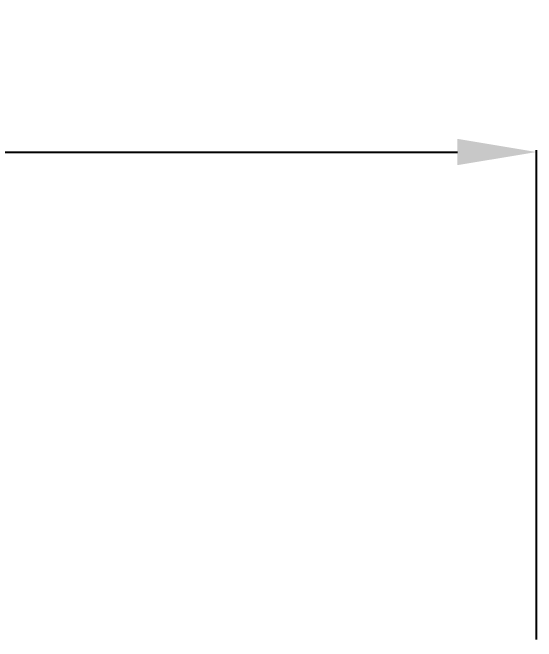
# Model space of a CAD drawing. Header units: millimetres. Extents: x -1576 to 3664, y -445 to 3215.
# Drawn here: x 2308.8 to 2441.2, y 693.7 to 852.7 of the extents above; entities that cross this region are included whole.
import ezdxf

# ---------------------------------------------------------------- set-up
doc = ezdxf.new("R2010")
doc.units = ezdxf.units.MM
doc.header["$MEASUREMENT"] = 0
doc.layers.add('Domyślny', color=7, linetype='Continuous', true_color=0x000000)
doc.styles.add('Arial', font='arial.ttf')
doc.dimstyles.new('Domyślny', dxfattribs={"dimtxt": 30, "dimasz": 20, "dimexe": 0.5, "dimexo": 0.5, "dimgap": 0.25, "dimtad": 1, "dimtoh": 1, "dimdec": 0, "dimzin": 1, "dimdsep": 46, "dimtxsty": 'Arial', "dimcen": 0.5, "dimazin": 0, "dimtfac": 1, "dimtdec": 4, "dimtix": 1, "dimtmove": 1, "dimatfit": 3, "dimfxl": 0, "dimtolj": 1, "dimtzin": 1, "dimarcsym": 0})

# ---------------------------------------------------------------- blocks, each defined once
blk = doc.blocks.new('*D2')
at = {"layer": 'Defpoints', "color": 0}
for p in [(2441.24, 817.42), (710.78, 693.7), (2441.24, 693.7)]:
    blk.add_point(p, dxfattribs=at)
at = {"layer": 'Domyślny', "color": 0, "lineweight": -2}
for p, q in [((710.78, 694.2), (710.78, 817.92)), ((730.78, 817.42), (2421.24, 817.42)), ((2441.24, 694.2), (2441.24, 817.92))]:
    blk.add_line(p, q, dxfattribs=at)
at = {"layer": 'Domyślny', "color": 0}
for points in [[(730.78, 820.75), (730.78, 814.09), (710.78, 817.42)], [(2421.24, 814.09), (2421.24, 820.75), (2441.24, 817.42)]]:
    blk.add_solid(points, dxfattribs=at)
at = {"layer": 'Domyślny', "color": 0, "insert": (1576.01, 832.98), "char_height": 30, "attachment_point": 5, "style": 'Arial'}
blk.add_mtext('\\A1;1730', dxfattribs=at)

msp = doc.modelspace()

# ---------------------------------------------------------------- dimensions: what is measured, and where the dimension line sits
at = {"layer": 'Domyślny'}
dim = msp.add_aligned_dim(p1=(710.78, 693.7), p2=(2441.24, 693.7), distance=123.72, dimstyle='Domyślny', dxfattribs=at)
dim.commit()
dim.dimension.update_dxf_attribs({"geometry": '*D2', "text_midpoint": (1576.01, 832.98)})

doc.saveas('drawing.dxf')
